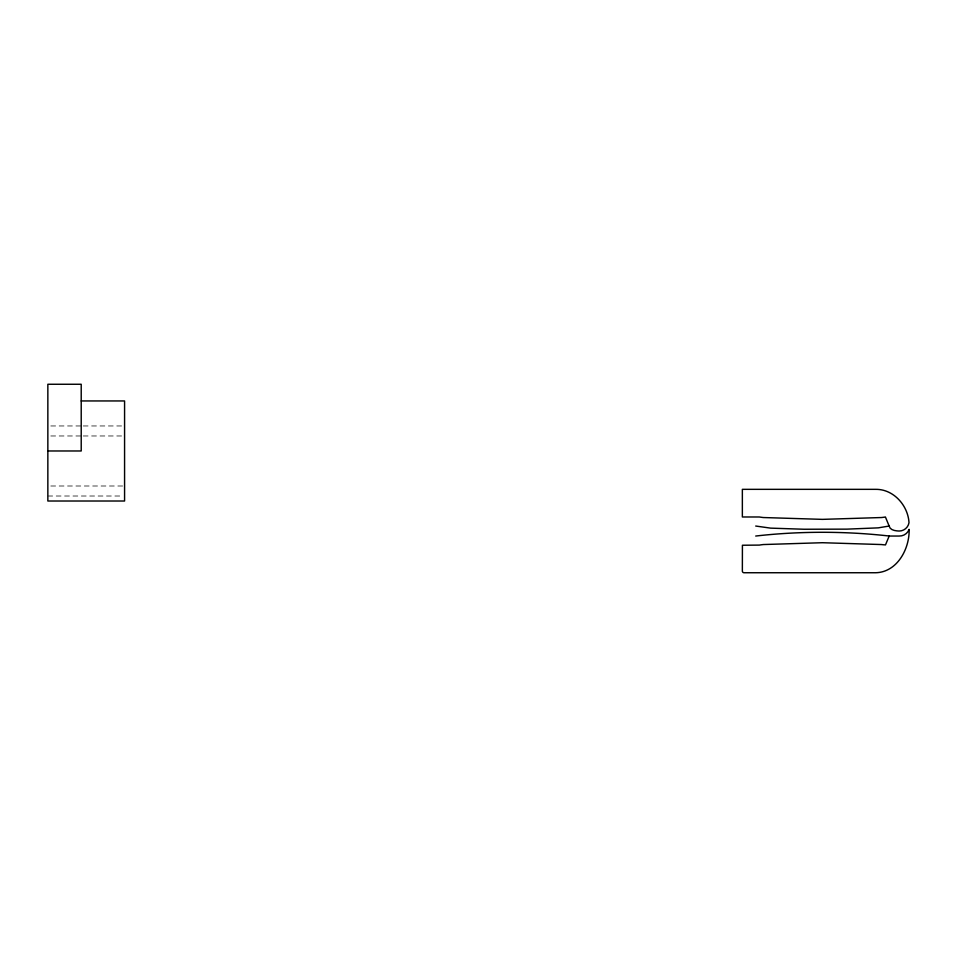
<?xml version="1.0" encoding="UTF-8"?>
<svg xmlns="http://www.w3.org/2000/svg" width="957" height="957" viewBox="0 0 957 957"><rect width="100%" height="100%" fill="white"/><g stroke="black" fill="none" stroke-linecap="round" stroke-linejoin="round"><path stroke-width="0.72" stroke-dasharray="4.79 3.59" d="M50.805 425.961L81.788 425.961M83.259 425.961L124.577 425.961M50.805 435.973L81.788 435.973M83.259 435.973L124.577 435.973M50.805 486L123.094 486M47.85 496.013L123.094 496.013"/><path stroke-width="1.44" d="M755.707 536.04C799.502 531.027 845.605 531.075 889.364 536.04L899.078 536.04A10.348 10.348 0 0 0 909.15 529.377C909.64 548.744 897.283 572.166 875.787 572.741L744.032 572.741A1.663 1.663 0 0 1 742.357 571.066L742.417 545.239L759.427 545.095A6.388 6.388 0 0 1 759.906 545L761.736 544.736A71.033 71.033 0 0 1 763.351 544.545L822.422 542.715L881.481 544.545A70.627 70.627 0 0 1 883.108 544.736L885.488 544.904L889.161 536.111M889.137 526.039C890.01 530.274 895.549 530.896 899.137 531.039A10.013 10.013 0 0 0 909.006 522.689C908.026 505.511 893.623 489.147 875.787 489.338L742.357 489.338L742.357 516.983L759.427 516.983A6.388 6.388 0 0 0 759.906 517.079L761.736 517.342A71.033 71.033 0 0 0 763.351 517.534L822.422 519.364L881.481 517.534A70.627 70.627 0 0 0 883.108 517.342L884.926 517.079A6.376 6.376 0 0 0 885.416 516.983L889.137 526.039L878.263 527.857L846.981 529.137L804.059 529.245L770.624 528.132L755.707 526.039M81.213 400.947L124.577 400.947L124.577 501.013L47.85 501.013L47.85 384.259L81.213 384.259L81.213 450.974L47.85 450.974"/></g></svg>
